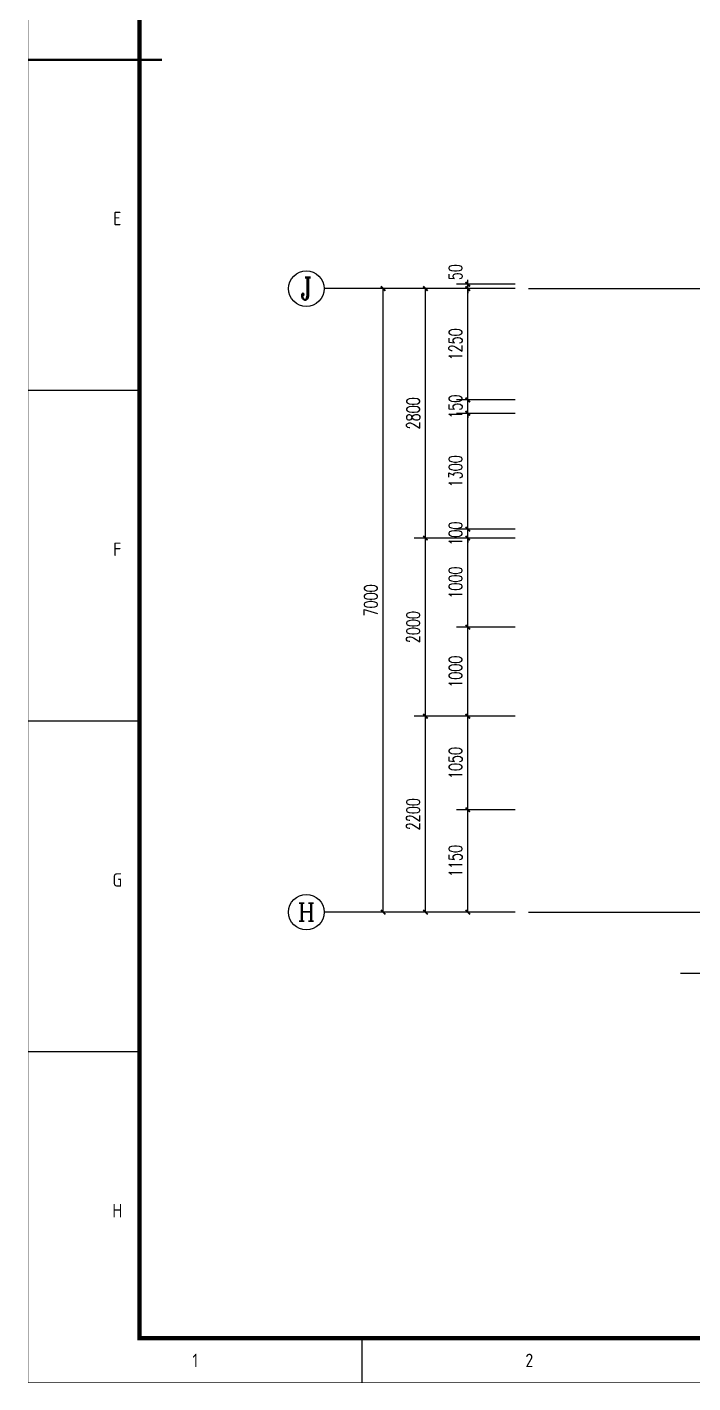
# Model space of a CAD drawing. Extents: x -93062 to 326984, y -142534 to 91021.
# Drawn here: x 141630 to 149103, y -33180 to -17960 of the extents above; entities that cross this region are included whole.
import ezdxf
from ezdxf.enums import TextEntityAlignment as Align

# ---------------------------------------------------------------- set-up
doc = ezdxf.new("R2010")
doc.units = 0
doc.header["$LTSCALE"] = 1000
doc.header["$MEASUREMENT"] = 0
doc.linetypes.add('DOTE', pattern=[2.42, 2, -0.2, 0.02, -0.2])
doc.layers.get('0').update_dxf_attribs({"color": 8})
doc.layers.get('Defpoints').update_dxf_attribs({"color": 8})
for name, color, linetype in [('AXIS', 8, 'Continuous'), ('AXIS_TEXT', 8, 'Continuous'), ('DIM_SYMB', 8, 'Continuous'), ('DOTE', 8, 'DOTE'), ('PUB_DIM', 8, 'Continuous')]:
    doc.layers.add(name, color=color, linetype=linetype)
doc.styles.add('_TCH_AXIS', font='COMPLEX', dxfattribs={"bigfont": 'GBCBIG'})
doc.styles.add('_TCH_DIM_T3', font='SIMPLEX', dxfattribs={"width": 0.705882, "bigfont": 'GBCBIG'})
doc.styles.add('COMPLEX', font='COMPLEX')
doc.styles.get("Standard").update_dxf_attribs({"font": 'gbenor.shx', "bigfont": 'gbcbig.shx'})
doc.styles.add('TK', font='GEDITXT.SHX', dxfattribs={"width": 0.85, "height": 3.5, "bigfont": 'DXT.SHX'})
doc.dimstyles.new('_TCH_ARCH&&50', dxfattribs={"dimtxt": 148.75, "dimasz": 50, "dimexe": 125, "dimexo": 150, "dimgap": 63.125, "dimtad": 1, "dimdec": 0, "dimzin": 0, "dimdsep": 46, "dimtxsty": '_TCH_DIM_T3', "dimblk": 'ARCHTICK', "dimcen": 0.09, "dimazin": 2, "dimtfac": 1, "dimtdec": 0, "dimtix": 1, "dimtmove": 2, "dimatfit": 3, "dimfxl": 1, "dimtolj": 1, "dimtzin": 0, "dimarcsym": 0})

# ---------------------------------------------------------------- blocks, each defined once
blk = doc.blocks.new('GEDI_WK_A11')
at = {"color": 3}
for p, q in [((25, 297), (0, 297)), ((25, 222.75), (0, 222.75)), ((25, 148.5), (0, 148.5)), ((25, 74.25), (0, 74.25)), ((75, 0), (75, 10))]:
    blk.add_line(p, q, dxfattribs=at)
for points, const_width in [([(0, 0), (1050, 0), (1050, 594), (0, 594)], 0.1), ([(25, 10), (1040, 10), (1040, 584), (25, 584)], 1)]:
    blk.add_lwpolyline(points, close=True, dxfattribs=dict(at, const_width=const_width))
at = {"color": 3, "const_width": 0.5}
blk.add_lwpolyline([(30, 297), (0, 297)], dxfattribs=at)
at = {"color": 3}
for s, p in [('E', (20, 259.88)), ('F', (20, 185.62)), ('G', (20, 111.38)), ('H', (20, 37.12))]:
    blk.add_text(s, height=3, dxfattribs=at).set_placement(p, align=Align.CENTER)
for s, p in [('1', (37.5, 5)), ('2', (112.5, 5))]:
    blk.add_text(s, height=3, dxfattribs=at).set_placement(p, align=Align.MIDDLE)
blk = doc.blocks.new('A$C024A6866')
blk.add_blockref('GEDI_WK_A11', (0, 0))
at = {"style": 'TK', "width": 0.85}
for tag, height, p in [('PROJECTNAME', 4.75, (985, 44)), ('PHASE', 4, (1027, 44)), ('DRAWINGNAME', 4.75, (995, 31))]:
    blk.add_attdef(tag, text='', height=height, dxfattribs=at).set_placement(p, align=Align.MIDDLE_CENTER)
for tag, p, height in [('APPROVE', (872, 32.75), 3.5), ('DESIGN', (917, 32.75), 3.5), ('REVIEW1', (872, 25.75), 3.5), ('DRAW', (917, 25.75), 3.5), ('REVIEW2', (872, 18.75), 3.5), ('PROPORTION', (917, 18.75), 3.5), ('DRAWINGNUMBER', (967, 18.5), 4), ('CHECK', (872, 11.75), 3.5), ('DATE', (917, 11.75), 3.5), ('VERSION', (1033, 11.75), 3.5)]:
    blk.add_attdef(tag, p, '', height=height, dxfattribs=at)
blk = doc.blocks.new('sgdsg')
at = {"xscale": 50, "yscale": 50, "zscale": 50}
blk.add_blockref('A$C024A6866', (-52500, 0), dxfattribs=at)
blk = doc.blocks.new('_ArchTick')
at = {"color": 0, "linetype": 'ByBlock', "const_width": 0.4}
blk.add_lwpolyline([(-0.5, -0.5), (0.5, 0.5)], dxfattribs=at)
blk = doc.blocks.new('*D744')
at = {"layer": 'Defpoints', "color": 0, "transparency": 16777216}
for p in [(146576, -20846), (147258, -20846), (147258, -20896)]:
    blk.add_point(p, dxfattribs=at)
at = {"layer": 'PUB_DIM', "color": 0, "lineweight": -2, "transparency": 16777216}
for p, q in [((147108, -20846), (146451, -20846)), ((146576, -20846), (146576, -20796)), ((146576, -20896), (146576, -20846)), ((147108, -20896), (146451, -20896)), ((146576, -20896), (146576, -20946))]:
    blk.add_line(p, q, dxfattribs=at)
at = {"layer": 'PUB_DIM', "color": 0, "lineweight": -2, "transparency": 16777216, "xscale": 50, "yscale": 50, "zscale": 50}
for p, rotation in [((146576, -20846), 270), ((146576, -20896), 90)]:
    blk.add_blockref('_ArchTick', p, dxfattribs=dict(at, rotation=rotation))
at = {"layer": 'PUB_DIM', "color": 0, "transparency": 16777216, "insert": (146438, -20711), "char_height": 148.8, "attachment_point": 5, "rotation": 90, "style": '_TCH_DIM_T3'}
blk.add_mtext('\\A1;50', dxfattribs=at)
blk = doc.blocks.new('*D745')
at = {"layer": 'Defpoints', "color": 0, "transparency": 16777216}
for p in [(146576, -20896), (147258, -20896), (147258, -22146)]:
    blk.add_point(p, dxfattribs=at)
at = {"layer": 'PUB_DIM', "color": 0, "lineweight": -2, "transparency": 16777216}
for p, q in [((147108, -20896), (146451, -20896)), ((146576, -22146), (146576, -20896)), ((147108, -22146), (146451, -22146))]:
    blk.add_line(p, q, dxfattribs=at)
at = {"layer": 'PUB_DIM', "color": 0, "lineweight": -2, "transparency": 16777216, "xscale": 50, "yscale": 50, "zscale": 50}
for p, rotation in [((146576, -20896), 90), ((146576, -22146), 270)]:
    blk.add_blockref('_ArchTick', p, dxfattribs=dict(at, rotation=rotation))
at = {"layer": 'PUB_DIM', "color": 0, "transparency": 16777216, "insert": (146438, -21521), "char_height": 148.8, "attachment_point": 5, "rotation": 90, "style": '_TCH_DIM_T3'}
blk.add_mtext('\\A1;1250', dxfattribs=at)
blk = doc.blocks.new('*D746')
at = {"layer": 'Defpoints', "color": 0, "transparency": 16777216}
for p in [(146576, -22146), (147258, -22146), (147258, -22296)]:
    blk.add_point(p, dxfattribs=at)
at = {"layer": 'PUB_DIM', "color": 0, "lineweight": -2, "transparency": 16777216}
for p, q in [((147108, -22146), (146451, -22146)), ((146576, -22146), (146576, -22096)), ((146576, -22296), (146576, -22146)), ((147108, -22296), (146451, -22296)), ((146576, -22296), (146576, -22346))]:
    blk.add_line(p, q, dxfattribs=at)
at = {"layer": 'PUB_DIM', "color": 0, "lineweight": -2, "transparency": 16777216, "xscale": 50, "yscale": 50, "zscale": 50}
for p, rotation in [((146576, -22146), 270), ((146576, -22296), 90)]:
    blk.add_blockref('_ArchTick', p, dxfattribs=dict(at, rotation=rotation))
at = {"layer": 'PUB_DIM', "color": 0, "transparency": 16777216, "insert": (146438, -22221), "char_height": 148.8, "attachment_point": 5, "rotation": 90, "style": '_TCH_DIM_T3'}
blk.add_mtext('\\A1;150', dxfattribs=at)
blk = doc.blocks.new('*D747')
at = {"layer": 'Defpoints', "color": 0, "transparency": 16777216}
for p in [(146576, -22296), (147258, -22296), (147258, -23596)]:
    blk.add_point(p, dxfattribs=at)
at = {"layer": 'PUB_DIM', "color": 0, "lineweight": -2, "transparency": 16777216}
for p, q in [((147108, -22296), (146451, -22296)), ((146576, -23596), (146576, -22296)), ((147108, -23596), (146451, -23596))]:
    blk.add_line(p, q, dxfattribs=at)
at = {"layer": 'PUB_DIM', "color": 0, "lineweight": -2, "transparency": 16777216, "xscale": 50, "yscale": 50, "zscale": 50}
for p, rotation in [((146576, -22296), 90), ((146576, -23596), 270)]:
    blk.add_blockref('_ArchTick', p, dxfattribs=dict(at, rotation=rotation))
at = {"layer": 'PUB_DIM', "color": 0, "transparency": 16777216, "insert": (146438, -22946), "char_height": 148.8, "attachment_point": 5, "rotation": 90, "style": '_TCH_DIM_T3'}
blk.add_mtext('\\A1;1300', dxfattribs=at)
blk = doc.blocks.new('*D748')
at = {"layer": 'Defpoints', "color": 0, "transparency": 16777216}
for p in [(146576, -23596), (147258, -23596), (147258, -23696)]:
    blk.add_point(p, dxfattribs=at)
at = {"layer": 'PUB_DIM', "color": 0, "lineweight": -2, "transparency": 16777216}
for p, q in [((146576, -23596), (146576, -23546)), ((147108, -23596), (146451, -23596)), ((147108, -23696), (146451, -23696)), ((146576, -23696), (146576, -23596)), ((146576, -23696), (146576, -23746))]:
    blk.add_line(p, q, dxfattribs=at)
at = {"layer": 'PUB_DIM', "color": 0, "lineweight": -2, "transparency": 16777216, "xscale": 50, "yscale": 50, "zscale": 50}
for p, rotation in [((146576, -23596), 270), ((146576, -23696), 90)]:
    blk.add_blockref('_ArchTick', p, dxfattribs=dict(at, rotation=rotation))
at = {"layer": 'PUB_DIM', "color": 0, "transparency": 16777216, "insert": (146438, -23646), "char_height": 148.8, "attachment_point": 5, "rotation": 90, "style": '_TCH_DIM_T3'}
blk.add_mtext('\\A1;100', dxfattribs=at)
blk = doc.blocks.new('*D749')
at = {"layer": 'Defpoints', "color": 0, "transparency": 16777216}
for p in [(146576, -23696), (147258, -23696), (147258, -24696)]:
    blk.add_point(p, dxfattribs=at)
at = {"layer": 'PUB_DIM', "color": 0, "lineweight": -2, "transparency": 16777216}
for p, q in [((147108, -23696), (146451, -23696)), ((146576, -24696), (146576, -23696)), ((147108, -24696), (146451, -24696))]:
    blk.add_line(p, q, dxfattribs=at)
at = {"layer": 'PUB_DIM', "color": 0, "lineweight": -2, "transparency": 16777216, "xscale": 50, "yscale": 50, "zscale": 50}
for p, rotation in [((146576, -23696), 90), ((146576, -24696), 270)]:
    blk.add_blockref('_ArchTick', p, dxfattribs=dict(at, rotation=rotation))
at = {"layer": 'PUB_DIM', "color": 0, "transparency": 16777216, "insert": (146438, -24196), "char_height": 148.8, "attachment_point": 5, "rotation": 90, "style": '_TCH_DIM_T3'}
blk.add_mtext('\\A1;1000', dxfattribs=at)
blk = doc.blocks.new('*D750')
at = {"layer": 'Defpoints', "color": 0, "transparency": 16777216}
for p in [(146576, -24696), (147258, -24696), (147258, -25696)]:
    blk.add_point(p, dxfattribs=at)
at = {"layer": 'PUB_DIM', "color": 0, "lineweight": -2, "transparency": 16777216}
for p, q in [((147108, -24696), (146451, -24696)), ((146576, -25696), (146576, -24696)), ((147108, -25696), (146451, -25696))]:
    blk.add_line(p, q, dxfattribs=at)
at = {"layer": 'PUB_DIM', "color": 0, "lineweight": -2, "transparency": 16777216, "xscale": 50, "yscale": 50, "zscale": 50}
for p, rotation in [((146576, -24696), 90), ((146576, -25696), 270)]:
    blk.add_blockref('_ArchTick', p, dxfattribs=dict(at, rotation=rotation))
at = {"layer": 'PUB_DIM', "color": 0, "transparency": 16777216, "insert": (146438, -25196), "char_height": 148.8, "attachment_point": 5, "rotation": 90, "style": '_TCH_DIM_T3'}
blk.add_mtext('\\A1;1000', dxfattribs=at)
blk = doc.blocks.new('*D751')
at = {"layer": 'Defpoints', "color": 0, "transparency": 16777216}
for p in [(146576, -25696), (147258, -25696), (147258, -26746)]:
    blk.add_point(p, dxfattribs=at)
at = {"layer": 'PUB_DIM', "color": 0, "lineweight": -2, "transparency": 16777216}
for p, q in [((147108, -25696), (146451, -25696)), ((146576, -26746), (146576, -25696)), ((147108, -26746), (146451, -26746))]:
    blk.add_line(p, q, dxfattribs=at)
at = {"layer": 'PUB_DIM', "color": 0, "lineweight": -2, "transparency": 16777216, "xscale": 50, "yscale": 50, "zscale": 50}
for p, rotation in [((146576, -25696), 90), ((146576, -26746), 270)]:
    blk.add_blockref('_ArchTick', p, dxfattribs=dict(at, rotation=rotation))
at = {"layer": 'PUB_DIM', "color": 0, "transparency": 16777216, "insert": (146438, -26221), "char_height": 148.8, "attachment_point": 5, "rotation": 90, "style": '_TCH_DIM_T3'}
blk.add_mtext('\\A1;1050', dxfattribs=at)
blk = doc.blocks.new('*D752')
at = {"layer": 'Defpoints', "color": 0, "transparency": 16777216}
for p in [(146576, -26746), (147258, -26746), (147258, -27896)]:
    blk.add_point(p, dxfattribs=at)
at = {"layer": 'PUB_DIM', "color": 0, "lineweight": -2, "transparency": 16777216}
for p, q in [((147108, -26746), (146451, -26746)), ((146576, -27896), (146576, -26746)), ((147108, -27896), (146451, -27896))]:
    blk.add_line(p, q, dxfattribs=at)
at = {"layer": 'PUB_DIM', "color": 0, "lineweight": -2, "transparency": 16777216, "xscale": 50, "yscale": 50, "zscale": 50}
for p, rotation in [((146576, -26746), 90), ((146576, -27896), 270)]:
    blk.add_blockref('_ArchTick', p, dxfattribs=dict(at, rotation=rotation))
at = {"layer": 'PUB_DIM', "color": 0, "transparency": 16777216, "insert": (146438, -27321), "char_height": 148.8, "attachment_point": 5, "rotation": 90, "style": '_TCH_DIM_T3'}
blk.add_mtext('\\A1;1150', dxfattribs=at)
blk = doc.blocks.new('*D759')
at = {"layer": 'Defpoints', "color": 0, "transparency": 16777216}
for p in [(145626, -20896), (146308, -20896), (146308, -27896)]:
    blk.add_point(p, dxfattribs=at)
at = {"layer": 'PUB_DIM', "color": 0, "lineweight": -2, "transparency": 16777216}
for p, q in [((146158, -20896), (145501, -20896)), ((145626, -27896), (145626, -20896)), ((146158, -27896), (145501, -27896))]:
    blk.add_line(p, q, dxfattribs=at)
at = {"layer": 'PUB_DIM', "color": 0, "lineweight": -2, "transparency": 16777216, "xscale": 50, "yscale": 50, "zscale": 50}
for p, rotation in [((145626, -20896), 90), ((145626, -27896), 270)]:
    blk.add_blockref('_ArchTick', p, dxfattribs=dict(at, rotation=rotation))
at = {"layer": 'PUB_DIM', "color": 0, "transparency": 16777216, "insert": (145488, -24396), "char_height": 148.8, "attachment_point": 5, "rotation": 90, "style": '_TCH_DIM_T3'}
blk.add_mtext('\\A1;7000', dxfattribs=at)
blk = doc.blocks.new('*D760')
at = {"layer": 'Defpoints', "color": 0, "transparency": 16777216}
for p in [(146101, -20896), (146782, -20896), (146782, -23696)]:
    blk.add_point(p, dxfattribs=at)
at = {"layer": 'PUB_DIM', "color": 0, "lineweight": -2, "transparency": 16777216}
for p, q in [((146632, -20896), (145976, -20896)), ((146101, -23696), (146101, -20896)), ((146632, -23696), (145976, -23696))]:
    blk.add_line(p, q, dxfattribs=at)
at = {"layer": 'PUB_DIM', "color": 0, "lineweight": -2, "transparency": 16777216, "xscale": 50, "yscale": 50, "zscale": 50}
for p, rotation in [((146101, -20896), 90), ((146101, -23696), 270)]:
    blk.add_blockref('_ArchTick', p, dxfattribs=dict(at, rotation=rotation))
at = {"layer": 'PUB_DIM', "color": 0, "transparency": 16777216, "insert": (145964, -22296), "char_height": 148.8, "attachment_point": 5, "rotation": 90, "style": '_TCH_DIM_T3'}
blk.add_mtext('\\A1;2800', dxfattribs=at)
blk = doc.blocks.new('*D761')
at = {"layer": 'Defpoints', "color": 0, "transparency": 16777216}
for p in [(146101, -23696), (146782, -23696), (146782, -25696)]:
    blk.add_point(p, dxfattribs=at)
at = {"layer": 'PUB_DIM', "color": 0, "lineweight": -2, "transparency": 16777216}
for p, q in [((146632, -23696), (145976, -23696)), ((146101, -25696), (146101, -23696)), ((146632, -25696), (145976, -25696))]:
    blk.add_line(p, q, dxfattribs=at)
at = {"layer": 'PUB_DIM', "color": 0, "lineweight": -2, "transparency": 16777216, "xscale": 50, "yscale": 50, "zscale": 50}
for p, rotation in [((146101, -23696), 90), ((146101, -25696), 270)]:
    blk.add_blockref('_ArchTick', p, dxfattribs=dict(at, rotation=rotation))
at = {"layer": 'PUB_DIM', "color": 0, "transparency": 16777216, "insert": (145964, -24696), "char_height": 148.8, "attachment_point": 5, "rotation": 90, "style": '_TCH_DIM_T3'}
blk.add_mtext('\\A1;2000', dxfattribs=at)
blk = doc.blocks.new('*D762')
at = {"layer": 'Defpoints', "color": 0, "transparency": 16777216}
for p in [(146101, -25696), (146782, -25696), (146782, -27896)]:
    blk.add_point(p, dxfattribs=at)
at = {"layer": 'PUB_DIM', "color": 0, "lineweight": -2, "transparency": 16777216}
for p, q in [((146632, -25696), (145976, -25696)), ((146101, -27896), (146101, -25696)), ((146632, -27896), (145976, -27896))]:
    blk.add_line(p, q, dxfattribs=at)
at = {"layer": 'PUB_DIM', "color": 0, "lineweight": -2, "transparency": 16777216, "xscale": 50, "yscale": 50, "zscale": 50}
for p, rotation in [((146101, -25696), 90), ((146101, -27896), 270)]:
    blk.add_blockref('_ArchTick', p, dxfattribs=dict(at, rotation=rotation))
at = {"layer": 'PUB_DIM', "color": 0, "transparency": 16777216, "insert": (145964, -26796), "char_height": 148.8, "attachment_point": 5, "rotation": 90, "style": '_TCH_DIM_T3'}
blk.add_mtext('\\A1;2200', dxfattribs=at)
blk = doc.blocks.new('_AXISO')
blk.add_circle((0, 0), 0.5)
at = {"layer": 'AXIS_TEXT', "style": 'COMPLEX', "width": 1.041667}
blk.add_attdef('A', text='', height=0.56, dxfattribs=at).set_placement((-0.25, -0.28), (0.25, -0.28), align=Align.FIT)

msp = doc.modelspace()

# ---------------------------------------------------------------- linework, layer by layer
at = {"layer": 'AXIS'}
for p, q in [((146576, -20895.9), (144964.2, -20895.9)), ((146576, -27895.9), (144964.2, -27895.9))]:
    msp.add_line(p, q, dxfattribs=at)
at = {"layer": 'DIM_SYMB'}
msp.add_lwpolyline([(148963, -28579.5), (154953.3, -28579.5), (154991.5, -28474.5), (155028.5, -28684.5), (155065.8, -28579.5), (161056, -28579.5)], dxfattribs=at)
at = {"layer": 'DOTE'}
for p, q in [((147257.5, -20895.9), (161056, -20895.9)), ((147257.5, -27895.9), (161056, -27895.9))]:
    msp.add_line(p, q, dxfattribs=at)

# ---------------------------------------------------------------- block references
msp.add_blockref('sgdsg', (194142, -33178))
at = {"layer": 'AXIS'}
ref = msp.add_blockref('_AXISO', (144764.2, -20895.9), dxfattribs=dict(at, xscale=400, yscale=400, zscale=400))
ref.add_attrib('A', 'J', dxfattribs={"layer": 'AXIS_TEXT', "height": 248, "style": '_TCH_AXIS'}).set_placement((144699.3, -21019.9), (144829.2, -21019.9), align=Align.FIT)
ref = msp.add_blockref('_AXISO', (144764.2, -27895.9), dxfattribs=dict(at, xscale=400, yscale=400, zscale=400))
ref.add_attrib('A', 'H', dxfattribs={"layer": 'AXIS_TEXT', "height": 202.8, "style": '_TCH_AXIS'}).set_placement((144667.7, -27997.3), (144860.8, -27997.3), align=Align.FIT)

# ---------------------------------------------------------------- dimensions: what is measured, and where the dimension line sits
at = {"layer": 'PUB_DIM'}
dim = msp.add_linear_dim(base=(146576, -20845.9), p1=(147257.5, -20895.9), p2=(147257.5, -20845.9), angle=90, dimstyle='_TCH_ARCH&&50', dxfattribs=at)
dim.commit()
dim.dimension.update_dxf_attribs({"geometry": '*D744', "text_midpoint": (146438.5, -20710.9), "dimtype": 129})
for p1, p2, picture, middle in [((146307.5, -27895.9), (146307.5, -20895.9), '*D759', (145488.5, -24395.9)), ((146782.5, -23695.9), (146782.5, -20895.9), '*D760', (145963.5, -22295.9)), ((147257.5, -22145.9), (147257.5, -20895.9), '*D745', (146438.5, -21520.9)), ((147257.5, -22295.9), (147257.5, -22145.9), '*D746', (146438.5, -22220.9)), ((147257.5, -23595.9), (147257.5, -22295.9), '*D747', (146438.5, -22945.9)), ((147257.5, -23695.9), (147257.5, -23595.9), '*D748', (146438.5, -23645.9)), ((146782.5, -25695.9), (146782.5, -23695.9), '*D761', (145963.5, -24695.9)), ((147257.5, -24695.9), (147257.5, -23695.9), '*D749', (146438.5, -24195.9)), ((147257.5, -25695.9), (147257.5, -24695.9), '*D750', (146438.5, -25195.9)), ((146782.5, -27895.9), (146782.5, -25695.9), '*D762', (145963.5, -26795.9)), ((147257.5, -26745.9), (147257.5, -25695.9), '*D751', (146438.5, -26220.9)), ((147257.5, -27895.9), (147257.5, -26745.9), '*D752', (146438.5, -27320.9))]:
    dim = msp.add_aligned_dim(p1=p1, p2=p2, distance=681.5, dimstyle='_TCH_ARCH&&50', dxfattribs=at)
    dim.commit()
    dim.dimension.update_dxf_attribs({"geometry": picture, "text_midpoint": middle})

doc.saveas('drawing.dxf')
